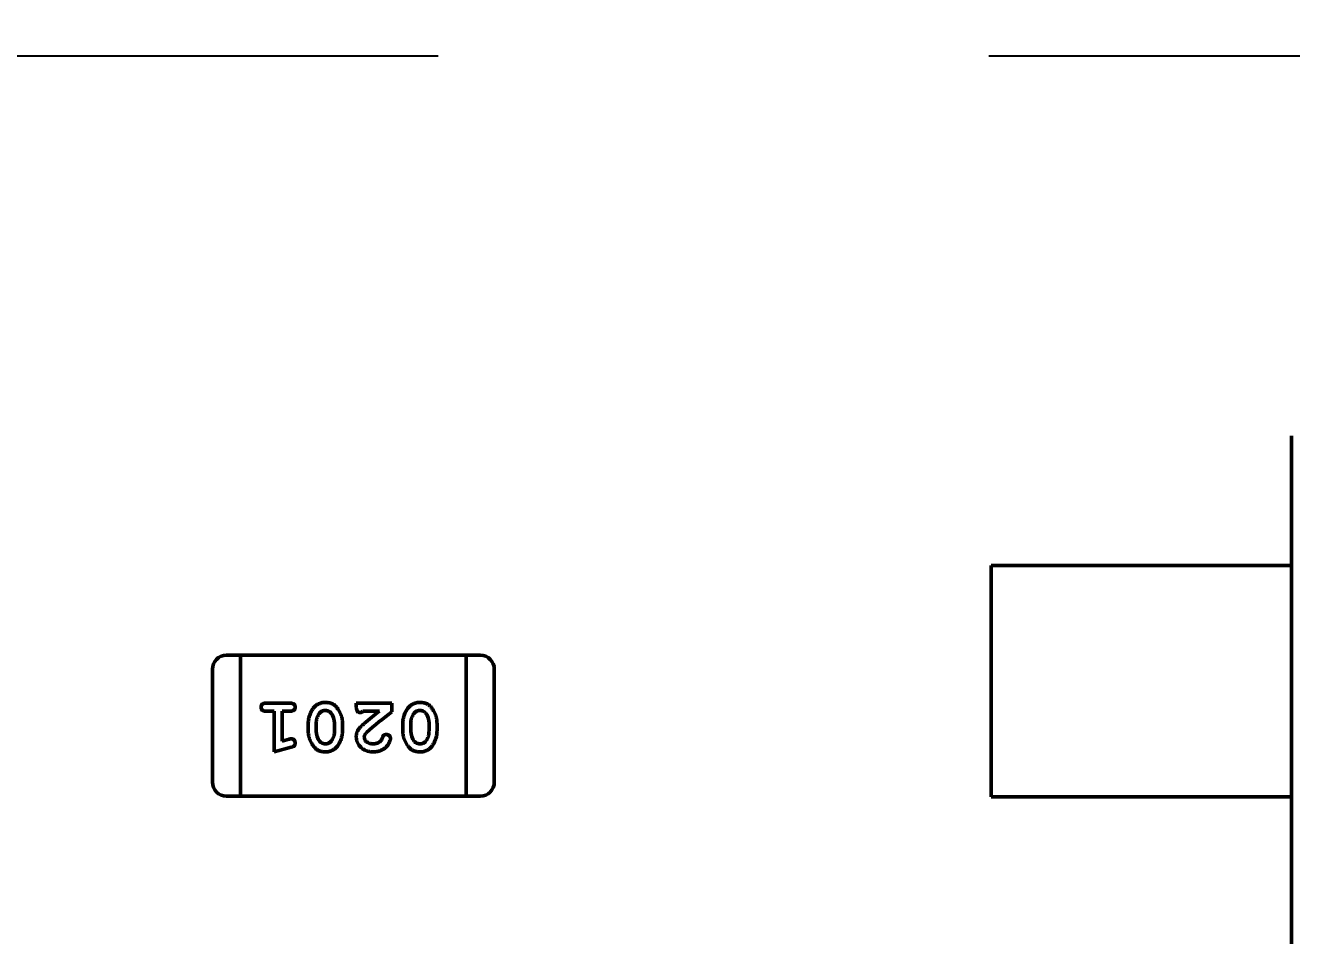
# Model space of a CAD drawing. Header units: millimetres. Extents: x 71 to 428, y 120 to 295.
# Drawn here: x 372.798 to 375.536, y 202.595 to 204.563 of the extents above; entities that cross this region are included whole.
import ezdxf

# ---------------------------------------------------------------- set-up
doc = ezdxf.new("R2010")
doc.units = ezdxf.units.MM
doc.header["$LTSCALE"] = 0.75
doc.linetypes.add('CENTER', pattern=[50.8, 31.75, -6.35, 6.35, -6.35])
doc.layers.add('Dim', color=3, linetype='Continuous', lineweight=25)
doc.layers.add('Visible', color=7, linetype='Continuous', lineweight=50)
doc.layers.add('尺寸标注', color=3, linetype='Continuous')
doc.styles.get("Standard").update_dxf_attribs({"font": 'arial.ttf'})
doc.dimstyles.new('Dim-ISO-25', dxfattribs={"dimtxt": 3.5, "dimasz": 3.5, "dimexe": 2.1, "dimexo": 2.1, "dimgap": 1.4, "dimtad": 1, "dimzin": 12, "dimdsep": 46, "dimtxsty": 'Standard', "dimcen": 0, "dimazin": 3, "dimtp": 0.1, "dimtm": 0.1, "dimtfac": 0.714286, "dimtmove": 0, "dimatfit": 3, "dimfxl": 1, "dimtzin": 12, "dimarcsym": 0})

# ---------------------------------------------------------------- blocks, each defined once
blk = doc.blocks.new('*D103')
at = {"color": 0, "linetype": 'ByBlock', "lineweight": -2}
for p, q in [((407.8024, 204.496), (427.3861, 204.496)), ((425.2861, 178.9318), (425.2861, 204.496)), ((375.0004, 178.9318), (427.3861, 178.9318))]:
    blk.add_line(p, q, dxfattribs=at)
at = {"color": 0, "linetype": 'ByBlock'}
for points in [[(425.2861, 204.496), (425.8694, 200.996), (424.7027, 200.996)], [(425.2861, 178.9318), (425.8694, 182.4318), (424.7027, 182.4318)]]:
    blk.add_solid(points, dxfattribs=at)
at = {"layer": 'Defpoints', "color": 0, "linetype": 'ByBlock'}
for p in [(405.7024, 204.496), (372.9004, 178.9318)]:
    blk.add_point(p, dxfattribs=at)
at = {"color": 0, "linetype": 'ByBlock', "lineweight": -2, "insert": (422.0991, 191.7139), "char_height": 3.5, "attachment_point": 5, "rotation": 90}
blk.add_mtext('\\A0;25.56', dxfattribs=at)
blk = doc.blocks.new('*D122')
at = {"color": 0, "linetype": 'ByBlock', "lineweight": -2}
for p, q in [((391.3964, 202.3983), (391.3964, 119.8711)), ((354.8964, 148.7044), (354.8964, 119.8711)), ((391.3964, 121.9711), (354.8964, 121.9711))]:
    blk.add_line(p, q, dxfattribs=at)
at = {"color": 0, "linetype": 'ByBlock'}
for points in [[(354.8964, 121.9711), (358.3964, 122.5544), (358.3964, 121.3878)], [(391.3964, 121.9711), (387.8964, 122.5544), (387.8964, 121.3878)]]:
    blk.add_solid(points, dxfattribs=at)
at = {"layer": 'Defpoints', "color": 0, "linetype": 'ByBlock'}
for p in [(391.3964, 204.4983), (354.8964, 150.8044)]:
    blk.add_point(p, dxfattribs=at)
at = {"color": 0, "linetype": 'ByBlock', "lineweight": -2, "insert": (373.1464, 125.1593), "char_height": 3.5, "attachment_point": 5}
blk.add_mtext('\\A0;36.5', dxfattribs=at)

msp = doc.modelspace()

# ---------------------------------------------------------------- linework, layer by layer
at = {"color": 6, "linetype": 'CENTER', "ltscale": 0.25}
msp.add_line((428.4595, 204.496), (294.1476, 204.496), dxfattribs=at)
at = {"layer": 'Visible'}
for p, q in [((375.5364, 203.6749), (375.5364, 203.6746)), ((375.5364, 203.6746), (375.5364, 203.3946)), ((374.8864, 203.3946), (375.2626, 203.3946)), ((374.8864, 202.8946), (374.8864, 203.3946)), ((375.2626, 203.3946), (375.2824, 203.3946)), ((375.2824, 203.3946), (375.3404, 203.3946)), ((375.5187, 203.3946), (375.3404, 203.3946)), ((375.5187, 203.3946), (375.5364, 203.3946)), ((375.5364, 202.8946), (375.5364, 203.3946)), ((373.2632, 203.201), (373.2327, 203.201)), ((373.2632, 203.1705), (373.2632, 203.201)), ((373.7509, 203.201), (373.2632, 203.201)), ((373.2632, 203.201), (373.2632, 203.1705)), ((373.7509, 203.201), (373.7509, 203.1705)), ((373.7509, 203.201), (373.7509, 203.1705)), ((373.7814, 203.201), (373.7509, 203.201)), ((373.2022, 203.1705), (373.2022, 202.9267)), ((373.2632, 203.1705), (373.2632, 202.9267)), ((373.2632, 202.9267), (373.2632, 203.1705)), ((373.7509, 202.9267), (373.7509, 203.1705)), ((373.7509, 202.9267), (373.7509, 203.1705)), ((373.8118, 202.9267), (373.8118, 203.1705)), ((373.3183, 203.0974), (373.3702, 203.0974)), ((373.5133, 203.0974), (373.5904, 203.0974)), ((373.5133, 203.0895), (373.5133, 203.0974)), ((373.5904, 203.0974), (373.5904, 203.0785)), ((373.3356, 203.0801), (373.3183, 203.0801)), ((373.3356, 202.992), (373.3356, 203.0801)), ((373.3529, 203.0801), (373.3529, 203.0151)), ((373.3702, 203.0801), (373.3529, 203.0801)), ((373.5637, 203.0801), (373.5275, 203.0801)), ((373.4095, 203.0366), (373.4095, 203.0543)), ((373.4268, 203.0369), (373.4268, 203.0541)), ((373.4661, 203.0541), (373.4661, 203.0369)), ((373.4835, 203.0543), (373.4835, 203.0366)), ((373.614, 203.0366), (373.614, 203.0543)), ((373.6313, 203.0369), (373.6313, 203.0541)), ((373.6707, 203.0541), (373.6707, 203.0369)), ((373.688, 203.0543), (373.688, 203.0366)), ((373.3529, 203.0151), (373.3679, 203.0193)), ((373.3722, 203.0019), (373.3356, 202.992)), ((373.2632, 202.8962), (373.2632, 202.9267)), ((373.2632, 202.9267), (373.2632, 202.8962)), ((373.7509, 202.9267), (373.7509, 202.8962)), ((373.7509, 202.9267), (373.7509, 202.8962)), ((373.2327, 202.8962), (373.2632, 202.8962)), ((373.2632, 202.8962), (373.7509, 202.8962)), ((373.7509, 202.8962), (373.7814, 202.8962)), ((374.8864, 202.8946), (375.2626, 202.8946)), ((375.2626, 202.8946), (375.2824, 202.8946)), ((375.2824, 202.8946), (375.3404, 202.8946)), ((375.5187, 202.8946), (375.3404, 202.8946)), ((375.5187, 202.8946), (375.5364, 202.8946)), ((375.5364, 202.8946), (375.5364, 201.4946))]:
    msp.add_line(p, q, dxfattribs=at)
at = {"layer": 'Visible', "extrusion": (0, 0, -1)}
msp.add_circle((-354.8964, 204.496), 47.93, dxfattribs=at)
for centre, start, end in [((-373.2327, 203.1705), 360, 90), ((-373.7814, 203.1705), 90, 180)]:
    msp.add_arc(centre, 0.0305, start, end, dxfattribs=at)
at = {"layer": 'Visible'}
for centre, radius, start, end in [((373.4317, 203.0547), 0.0345, 358.9143, 38.8744), ((374.1247, 202.3482), 0.9222, 127.4735, 130.1522), ((373.987, 202.5344), 0.6732, 126.0869, 132.1374), ((373.6362, 203.0547), 0.0345, 358.9143, 38.8744), ((373.4616, 203.0362), 0.0348, 178.967, 218.4954), ((373.6661, 203.0362), 0.0348, 178.967, 218.4954), ((373.375, 202.9967), 0.0236, 94.1731, 107.5488), ((373.2327, 202.9267), 0.0305, 180, 270), ((373.7814, 202.9267), 0.0305, 270, 0)]:
    msp.add_arc(centre, radius, start, end, dxfattribs=at)
for points, knots in [([(373.3073, 203.0887), (373.3073, 203.0893), (373.3074, 203.0905), (373.3079, 203.0922), (373.3087, 203.0937), (373.3099, 203.095), (373.3114, 203.0961), (373.3134, 203.0968), (373.3157, 203.0973), (373.3174, 203.0974), (373.3183, 203.0974)], [0, 0, 0, 0, 0.00000180137, 0.00000349589, 0.00000515538, 0.00000687211, 0.0000086808, 0.0000106835, 0.00001300762, 0.0000156532, 0.0000156532, 0.0000156532, 0.0000156532]), ([(373.3702, 203.0974), (373.3711, 203.0974), (373.3728, 203.0973), (373.3751, 203.0968), (373.377, 203.0961), (373.3786, 203.0951), (373.3798, 203.0937), (373.3806, 203.0922), (373.3811, 203.0905), (373.3812, 203.0893), (373.3812, 203.0887)], [0, 0, 0, 0, 0.00000267139, 0.0000050182, 0.00000704044, 0.00000888684, 0.00001060418, 0.00001227988, 0.00001399093, 0.00001580988, 0.00001580988, 0.00001580988, 0.00001580988]), ([(373.4095, 203.0543), (373.4095, 203.0556), (373.4096, 203.0582), (373.41, 203.0621), (373.4108, 203.066), (373.4119, 203.0698), (373.4132, 203.0735), (373.4149, 203.0773), (373.4168, 203.0809), (373.419, 203.0845), (373.4215, 203.0879), (373.4243, 203.0909), (373.4273, 203.0934), (373.4306, 203.0954), (373.4342, 203.097), (373.4381, 203.0981), (373.4421, 203.0988), (373.445, 203.0989), (373.4464, 203.0989)], [0, 0, 0, 0, 0.00000392684, 0.00000785143, 0.00001177672, 0.00001571618, 0.00001972871, 0.00002380569, 0.00002796783, 0.00003225561, 0.00003649073, 0.00004054073, 0.00004446857, 0.0000483457, 0.00005223474, 0.00005622497, 0.00006035531, 0.00006470459, 0.00006470459, 0.00006470459, 0.00006470459]), ([(373.4464, 203.0989), (373.4481, 203.0989), (373.4512, 203.0988), (373.4558, 203.098), (373.46, 203.0967), (373.4632, 203.0951), (373.4655, 203.0935), (373.4673, 203.092), (373.469, 203.0904), (373.4707, 203.0885), (373.4723, 203.0864), (373.474, 203.0841), (373.4756, 203.0815), (373.4772, 203.0788), (373.4786, 203.0759), (373.4799, 203.073), (373.481, 203.07), (373.4819, 203.0669), (373.4826, 203.0638), (373.4831, 203.0607), (373.4834, 203.0575), (373.4834, 203.0554), (373.4835, 203.0543)], [0, 0, 0, 0, 0.00000497342, 0.0000096394, 0.00001402095, 0.00001825168, 0.00002037965, 0.00002265599, 0.00002504403, 0.00002759278, 0.00003028011, 0.00003314629, 0.00003618373, 0.00003942054, 0.00004270743, 0.0000459775, 0.00004918291, 0.00005238891, 0.00005556952, 0.00005878627, 0.00006197839, 0.00006523258, 0.00006523258, 0.00006523258, 0.00006523258]), ([(373.614, 203.0543), (373.6141, 203.0556), (373.6141, 203.0582), (373.6146, 203.0621), (373.6153, 203.066), (373.6164, 203.0698), (373.6177, 203.0735), (373.6194, 203.0773), (373.6213, 203.0809), (373.6235, 203.0845), (373.626, 203.0879), (373.6288, 203.0909), (373.6318, 203.0934), (373.6352, 203.0954), (373.6387, 203.097), (373.6426, 203.0981), (373.6467, 203.0988), (373.6495, 203.0989), (373.6509, 203.0989)], [0, 0, 0, 0, 0.00000392684, 0.00000785143, 0.00001177672, 0.00001571618, 0.00001972871, 0.00002380569, 0.00002796783, 0.00003225561, 0.00003649073, 0.00004054073, 0.00004446857, 0.0000483457, 0.00005223474, 0.00005622497, 0.00006035531, 0.00006470459, 0.00006470459, 0.00006470459, 0.00006470459]), ([(373.6509, 203.0989), (373.6526, 203.0989), (373.6557, 203.0988), (373.6603, 203.098), (373.6645, 203.0967), (373.6677, 203.0951), (373.6701, 203.0935), (373.6718, 203.092), (373.6735, 203.0904), (373.6752, 203.0885), (373.6768, 203.0864), (373.6785, 203.0841), (373.6801, 203.0815), (373.6817, 203.0788), (373.6832, 203.0759), (373.6844, 203.073), (373.6855, 203.07), (373.6864, 203.0669), (373.6871, 203.0638), (373.6876, 203.0607), (373.6879, 203.0575), (373.6879, 203.0554), (373.688, 203.0543)], [0, 0, 0, 0, 0.00000497342, 0.0000096394, 0.00001402095, 0.00001825168, 0.00002037965, 0.00002265599, 0.00002504403, 0.00002759278, 0.00003028011, 0.00003314629, 0.00003618373, 0.00003942054, 0.00004270743, 0.0000459775, 0.00004918291, 0.00005238891, 0.00005556952, 0.00005878627, 0.00006197839, 0.00006523258, 0.00006523258, 0.00006523258, 0.00006523258]), ([(373.3183, 203.0801), (373.3174, 203.0801), (373.3157, 203.0801), (373.3134, 203.0806), (373.3114, 203.0813), (373.3099, 203.0824), (373.3087, 203.0837), (373.3079, 203.0852), (373.3074, 203.0869), (373.3073, 203.0881), (373.3073, 203.0887)], [0, 0, 0, 0, 0.00000266875, 0.00000501324, 0.00000704249, 0.00000886703, 0.0000105988, 0.00001225146, 0.00001396082, 0.00001577798, 0.00001577798, 0.00001577798, 0.00001577798]), ([(373.3812, 203.0887), (373.3812, 203.0881), (373.3811, 203.0869), (373.3806, 203.0852), (373.3798, 203.0838), (373.3786, 203.0824), (373.377, 203.0814), (373.3751, 203.0806), (373.3728, 203.0801), (373.3711, 203.0801), (373.3702, 203.0801)], [0, 0, 0, 0, 0.00000181765, 0.00000352748, 0.00000518059, 0.00000689671, 0.00000874178, 0.00001077158, 0.00001311671, 0.00001578619, 0.00001578619, 0.00001578619, 0.00001578619]), ([(373.4268, 203.0541), (373.4268, 203.0551), (373.4269, 203.0572), (373.4272, 203.0603), (373.4278, 203.0632), (373.4286, 203.066), (373.4296, 203.0687), (373.4309, 203.0712), (373.4323, 203.0736), (373.4335, 203.0751), (373.4341, 203.0758)], [0, 0, 0, 0, 0.00000318535, 0.00000626171, 0.00000925226, 0.0000121569, 0.00001503035, 0.00001784417, 0.00002067944, 0.00002351696, 0.00002351696, 0.00002351696, 0.00002351696]), ([(373.4341, 203.0758), (373.4345, 203.0763), (373.4353, 203.0772), (373.4366, 203.0784), (373.438, 203.0794), (373.4395, 203.0802), (373.4411, 203.0809), (373.4428, 203.0813), (373.4445, 203.0816), (373.4457, 203.0816), (373.4464, 203.0816)], [0, 0, 0, 0, 0.0000018202, 0.00000358945, 0.00000532878, 0.00000700563, 0.00000871996, 0.00001041883, 0.00001217822, 0.00001401743, 0.00001401743, 0.00001401743, 0.00001401743]), ([(373.4464, 203.0816), (373.4483, 203.0816), (373.4505, 203.0816), (373.4543, 203.0799), (373.4553, 203.0793), (373.4571, 203.0779), (373.4578, 203.0771), (373.4585, 203.0764)], [-0.001302871, -0.001302871, -0.001302871, -0.001302871, -0.000568367, -0.000568367, -0.000303346, -0.000303346, 0, 0, 0, 0]), ([(373.522, 203.0769), (373.5214, 203.077), (373.5201, 203.077), (373.5184, 203.0776), (373.5169, 203.0785), (373.5156, 203.0798), (373.5145, 203.0815), (373.5138, 203.0838), (373.5134, 203.0865), (373.5134, 203.0884), (373.5133, 203.0895)], [0, 0, 0, 0, 0.00000187764, 0.00000361327, 0.00000531251, 0.0000070813, 0.00000902226, 0.00001129545, 0.00001397833, 0.00001713871, 0.00001713871, 0.00001713871, 0.00001713871]), ([(373.5275, 203.0801), (373.527, 203.0796), (373.5262, 203.0787), (373.5248, 203.0777), (373.5234, 203.077), (373.5224, 203.077), (373.522, 203.0769)], [0, 0, 0, 0, 0.000001979447, 0.000003689122, 0.000005162448, 0.000006502727, 0.000006502727, 0.000006502727, 0.000006502727]), ([(373.6313, 203.0541), (373.6314, 203.0551), (373.6314, 203.0572), (373.6317, 203.0603), (373.6323, 203.0632), (373.6331, 203.066), (373.6341, 203.0687), (373.6354, 203.0712), (373.6368, 203.0736), (373.638, 203.0751), (373.6386, 203.0758)], [0, 0, 0, 0, 0.00000318535, 0.00000626171, 0.00000925226, 0.0000121569, 0.00001503035, 0.00001784417, 0.00002067944, 0.00002351696, 0.00002351696, 0.00002351696, 0.00002351696]), ([(373.6386, 203.0758), (373.639, 203.0763), (373.6398, 203.0772), (373.6411, 203.0784), (373.6425, 203.0794), (373.644, 203.0802), (373.6456, 203.0809), (373.6473, 203.0813), (373.6491, 203.0816), (373.6503, 203.0816), (373.6509, 203.0816)], [0, 0, 0, 0, 0.0000018202, 0.00000358945, 0.00000532878, 0.00000700563, 0.00000871996, 0.00001041883, 0.00001217822, 0.00001401743, 0.00001401743, 0.00001401743, 0.00001401743]), ([(373.6509, 203.0816), (373.6526, 203.0816), (373.655, 203.0816), (373.6588, 203.0799), (373.6598, 203.0793), (373.6617, 203.0779), (373.6623, 203.0771), (373.663, 203.0764)], [-0.00130772, -0.00130772, -0.00130772, -0.00130772, -0.000568367, -0.000568367, -0.000303346, -0.000303346, 0, 0, 0, 0]), ([(373.4467, 202.992), (373.445, 202.992), (373.4419, 202.9921), (373.4373, 202.9929), (373.4331, 202.9942), (373.43, 202.9958), (373.4276, 202.9974), (373.4259, 202.9988), (373.4242, 203.0005), (373.4225, 203.0023), (373.4208, 203.0044), (373.4191, 203.0067), (373.4175, 203.0093), (373.4159, 203.012), (373.4144, 203.0149), (373.4131, 203.0179), (373.412, 203.0209), (373.4111, 203.0239), (373.4104, 203.027), (373.4099, 203.0302), (373.4096, 203.0334), (373.4095, 203.0355), (373.4095, 203.0366)], [0, 0, 0, 0, 0.0000049509, 0.00000956577, 0.00001394934, 0.00001814864, 0.00002029821, 0.00002254065, 0.00002494766, 0.00002747925, 0.00003018326, 0.00003308541, 0.00003612424, 0.00003937499, 0.00004267473, 0.00004595618, 0.00004918637, 0.00005240085, 0.00005560716, 0.00005880481, 0.00006204786, 0.00006530354, 0.00006530354, 0.00006530354, 0.00006530354]), ([(373.4835, 203.0366), (373.4834, 203.0353), (373.4834, 203.0327), (373.4829, 203.0288), (373.4822, 203.025), (373.4811, 203.0212), (373.4798, 203.0174), (373.4781, 203.0137), (373.4762, 203.01), (373.474, 203.0064), (373.4715, 203.003), (373.4687, 203.0001), (373.4657, 202.9976), (373.4624, 202.9955), (373.4588, 202.9939), (373.455, 202.9928), (373.4509, 202.9921), (373.4481, 202.992), (373.4467, 202.992)], [0, 0, 0, 0, 0.00000392332, 0.00000781989, 0.00001171272, 0.00001567896, 0.00001965637, 0.0000237297, 0.00002787662, 0.00003216055, 0.00003639187, 0.00004045616, 0.00004438048, 0.00004824611, 0.00005213167, 0.00005611832, 0.00006024496, 0.00006456571, 0.00006456571, 0.00006456571, 0.00006456571]), ([(373.4661, 203.0369), (373.4661, 203.0358), (373.4661, 203.0337), (373.4658, 203.0307), (373.4652, 203.0277), (373.4644, 203.0249), (373.4634, 203.0222), (373.4621, 203.0197), (373.4606, 203.0173), (373.4595, 203.0158), (373.4589, 203.0151)], [0, 0, 0, 0, 0.00000318492, 0.00000626087, 0.00000925103, 0.00001217896, 0.00001502895, 0.00001784239, 0.00002067728, 0.00002351442, 0.00002351442, 0.00002351442, 0.00002351442]), ([(373.5133, 203.0247), (373.5134, 203.0259), (373.5134, 203.0281), (373.514, 203.0314), (373.5149, 203.0346), (373.516, 203.0371), (373.5171, 203.0392), (373.5182, 203.0408), (373.5196, 203.0426), (373.5212, 203.0445), (373.5231, 203.0464), (373.5252, 203.0486), (373.5275, 203.0508), (373.5292, 203.0523), (373.5301, 203.053)], [0, 0, 0, 0, 0.00000342014, 0.00000675686, 0.0000100548, 0.00001336016, 0.00001511038, 0.00001710808, 0.00001935068, 0.00002182599, 0.00002457522, 0.00002758559, 0.00003084269, 0.00003438436, 0.00003438436, 0.00003438436, 0.00003438436]), ([(373.6512, 202.992), (373.6495, 202.992), (373.6464, 202.9921), (373.6418, 202.9929), (373.6377, 202.9942), (373.6345, 202.9958), (373.6321, 202.9974), (373.6304, 202.9988), (373.6287, 203.0005), (373.627, 203.0023), (373.6253, 203.0044), (373.6236, 203.0067), (373.622, 203.0093), (373.6204, 203.012), (373.6189, 203.0149), (373.6176, 203.0179), (373.6165, 203.0209), (373.6156, 203.0239), (373.6149, 203.027), (373.6144, 203.0302), (373.6141, 203.0334), (373.614, 203.0355), (373.614, 203.0366)], [0, 0, 0, 0, 0.0000049509, 0.00000956577, 0.00001394934, 0.00001814864, 0.00002029821, 0.00002254065, 0.00002494766, 0.00002747925, 0.00003018326, 0.00003308541, 0.00003612424, 0.00003937499, 0.00004267473, 0.00004595618, 0.00004918637, 0.00005240085, 0.00005560716, 0.00005880481, 0.00006204786, 0.00006530354, 0.00006530354, 0.00006530354, 0.00006530354]), ([(373.688, 203.0366), (373.6879, 203.0353), (373.6879, 203.0327), (373.6874, 203.0288), (373.6867, 203.025), (373.6856, 203.0212), (373.6843, 203.0174), (373.6826, 203.0137), (373.6807, 203.01), (373.6785, 203.0064), (373.676, 203.003), (373.6733, 203.0001), (373.6702, 202.9976), (373.6669, 202.9955), (373.6633, 202.9939), (373.6595, 202.9928), (373.6554, 202.9921), (373.6526, 202.992), (373.6512, 202.992)], [0, 0, 0, 0, 0.00000392332, 0.00000781989, 0.00001171272, 0.00001567896, 0.00001965637, 0.0000237297, 0.00002787662, 0.00003216055, 0.00003639187, 0.00004045616, 0.00004438048, 0.00004824611, 0.00005213167, 0.00005611832, 0.00006024496, 0.00006456571, 0.00006456571, 0.00006456571, 0.00006456571]), ([(373.6707, 203.0369), (373.6706, 203.0358), (373.6706, 203.0337), (373.6703, 203.0307), (373.6697, 203.0277), (373.6689, 203.0249), (373.6679, 203.0222), (373.6666, 203.0197), (373.6651, 203.0173), (373.664, 203.0158), (373.6634, 203.0151)], [0, 0, 0, 0, 0.00000318492, 0.00000626087, 0.00000925103, 0.00001217896, 0.00001502895, 0.00001784239, 0.00002067728, 0.00002351442, 0.00002351442, 0.00002351442, 0.00002351442]), ([(373.3812, 203.011), (373.3812, 203.0105), (373.3812, 203.0094), (373.3808, 203.0079), (373.3803, 203.0065), (373.3795, 203.0054), (373.3783, 203.0043), (373.3766, 203.0034), (373.3746, 203.0026), (373.373, 203.0021), (373.3722, 203.0019)], [0, 0, 0, 0, 0.0000016554, 0.00000317637, 0.00000457095, 0.00000589892, 0.0000073621, 0.00000919188, 0.00001140337, 0.00001403183, 0.00001403183, 0.00001403183, 0.00001403183]), ([(373.3733, 203.0203), (373.3738, 203.0203), (373.3749, 203.0202), (373.3763, 203.0197), (373.3777, 203.0188), (373.3789, 203.0176), (373.3799, 203.0162), (373.3807, 203.0146), (373.3811, 203.0129), (373.3812, 203.0116), (373.3812, 203.011)], [0, 0, 0, 0, 0.00000155142, 0.00000307615, 0.00000463796, 0.00000633435, 0.00000808701, 0.00000980672, 0.0000115757, 0.0000134416, 0.0000134416, 0.0000134416, 0.0000134416]), ([(373.4465, 203.0093), (373.4448, 203.0093), (373.4424, 203.0094), (373.4386, 203.011), (373.4377, 203.0116), (373.4357, 203.0131), (373.4351, 203.0138), (373.4344, 203.0146)], [-0.001290056, -0.001290056, -0.001290056, -0.001290056, -0.000574455, -0.000574455, -0.000312129, -0.000312129, 0, 0, 0, 0]), ([(373.4589, 203.0151), (373.4585, 203.0146), (373.4577, 203.0137), (373.4563, 203.0125), (373.4549, 203.0115), (373.4534, 203.0107), (373.4518, 203.0101), (373.4501, 203.0096), (373.4484, 203.0093), (373.4471, 203.0093), (373.4465, 203.0093)], [0, 0, 0, 0, 0.00000183944, 0.00000361127, 0.00000533318, 0.000007034, 0.00000875084, 0.00001047589, 0.00001226209, 0.00001410398, 0.00001410398, 0.00001410398, 0.00001410398]), ([(373.55, 202.992), (373.5487, 202.992), (373.5461, 202.9921), (373.5424, 202.9925), (373.5388, 202.9933), (373.5354, 202.9943), (373.5322, 202.9957), (373.5291, 202.9973), (373.5263, 202.9993), (373.5236, 203.0015), (373.5212, 203.004), (373.5191, 203.0065), (373.5173, 203.0093), (373.5159, 203.0121), (373.5147, 203.0151), (373.5139, 203.0182), (373.5135, 203.0214), (373.5134, 203.0236), (373.5133, 203.0247)], [0, 0, 0, 0, 0.00000396152, 0.00000777318, 0.00001144186, 0.00001501091, 0.00001850341, 0.0000219689, 0.00002545535, 0.0000289496, 0.00003241385, 0.00003575633, 0.00003900914, 0.00004220711, 0.00004540995, 0.00004860867, 0.00005188381, 0.00005525319, 0.00005525319, 0.00005525319, 0.00005525319]), ([(373.5354, 203.0335), (373.5347, 203.0327), (373.5333, 203.0311), (373.5318, 203.0287), (373.5308, 203.0262), (373.5307, 203.0246), (373.5306, 203.0238)], [0, 0, 0, 0, 0.00000327363, 0.00000614506, 0.00000868134, 0.00001102863, 0.00001102863, 0.00001102863, 0.00001102863]), ([(373.5306, 203.0238), (373.5307, 203.0229), (373.5309, 203.021), (373.5319, 203.0183), (373.5336, 203.0158), (373.536, 203.0136), (373.5388, 203.0116), (373.5422, 203.0103), (373.546, 203.0094), (373.5487, 203.0093), (373.5501, 203.0093)], [0, 0, 0, 0, 0.00000276995, 0.00000554886, 0.00000847062, 0.00001170472, 0.00001512547, 0.00001868094, 0.00002249375, 0.00002666224, 0.00002666224, 0.00002666224, 0.00002666224]), ([(373.5873, 203.0213), (373.5872, 203.0204), (373.5871, 203.0185), (373.5861, 203.0154), (373.5847, 203.0121), (373.5827, 203.0085), (373.5802, 203.005), (373.577, 203.0017), (373.5734, 202.9988), (373.5692, 202.9964), (373.5648, 202.9944), (373.56, 202.993), (373.5551, 202.9921), (373.5517, 202.992), (373.55, 202.992)], [0, 0, 0, 0, 0.00000270097, 0.00000585083, 0.00000944726, 0.00001361474, 0.00001806426, 0.00002254117, 0.00002715344, 0.00003199017, 0.00003694194, 0.00004188211, 0.00004685466, 0.00005196179, 0.00005196179, 0.00005196179, 0.00005196179]), ([(373.5501, 203.0093), (373.5524, 203.0093), (373.5549, 203.0094), (373.5618, 203.0119), (373.5639, 203.0137), (373.565, 203.0147)], [0, 0, 0, 0, 0.000683895, 0.000683895, 0.001354625, 0.001354625, 0.001354625, 0.001354625]), ([(373.565, 203.0147), (373.5655, 203.0152), (373.5666, 203.0163), (373.5678, 203.0183), (373.5691, 203.0206), (373.5697, 203.0223), (373.57, 203.0232)], [0, 0, 0, 0, 0.000002175077, 0.000004534679, 0.00000710803, 0.00000994851, 0.00000994851, 0.00000994851, 0.00000994851]), ([(373.57, 203.0232), (373.5702, 203.0237), (373.5706, 203.0248), (373.5714, 203.0262), (373.5722, 203.0274), (373.5733, 203.0283), (373.5744, 203.0289), (373.5756, 203.0294), (373.577, 203.0297), (373.578, 203.0297), (373.5785, 203.0297)], [0, 0, 0, 0, 0.00000176971, 0.00000333785, 0.00000478827, 0.00000612499, 0.00000741067, 0.00000872109, 0.00001009523, 0.00001156844, 0.00001156844, 0.00001156844, 0.00001156844]), ([(373.5785, 203.0297), (373.579, 203.0297), (373.5802, 203.0297), (373.5818, 203.0291), (373.5833, 203.0283), (373.5847, 203.0272), (373.5858, 203.0259), (373.5867, 203.0245), (373.5872, 203.0229), (373.5872, 203.0218), (373.5873, 203.0213)], [0, 0, 0, 0, 0.00000173224, 0.00000338557, 0.00000506021, 0.00000680672, 0.00000853127, 0.00001015356, 0.00001173733, 0.00001335086, 0.00001335086, 0.00001335086, 0.00001335086]), ([(373.651, 203.0093), (373.6493, 203.0093), (373.647, 203.0094), (373.6431, 203.011), (373.6422, 203.0116), (373.6402, 203.0131), (373.6396, 203.0138), (373.6389, 203.0146)], [-0.001290056, -0.001290056, -0.001290056, -0.001290056, -0.000574455, -0.000574455, -0.000312129, -0.000312129, 0, 0, 0, 0]), ([(373.6634, 203.0151), (373.663, 203.0146), (373.6622, 203.0137), (373.6609, 203.0125), (373.6595, 203.0115), (373.6579, 203.0107), (373.6563, 203.0101), (373.6546, 203.0096), (373.6529, 203.0093), (373.6517, 203.0093), (373.651, 203.0093)], [0, 0, 0, 0, 0.00000183944, 0.00000361127, 0.00000533318, 0.000007034, 0.00000875084, 0.00001047589, 0.00001226209, 0.00001410398, 0.00001410398, 0.00001410398, 0.00001410398])]:
    msp.add_open_spline(points, degree=3, knots=knots, dxfattribs=at)

# ---------------------------------------------------------------- dimensions: what is measured, and where the dimension line sits
at = {"layer": 'Dim'}
dim = msp.add_linear_dim(base=(354.8964, 121.9711), p1=(391.3964, 204.4983), p2=(354.8964, 150.8044), dimstyle='Dim-ISO-25', dxfattribs=at)
dim.commit()
dim.dimension.update_dxf_attribs({"geometry": '*D122', "text_midpoint": (373.1464, 125.1593)})
at = {"layer": '尺寸标注'}
dim = msp.add_linear_dim(base=(425.2861, 204.496), p1=(372.9004, 178.9318), p2=(405.7024, 204.496), angle=90, dimstyle='Dim-ISO-25', dxfattribs=at)
dim.commit()
dim.dimension.update_dxf_attribs({"geometry": '*D103', "text_midpoint": (422.0991, 191.7139)})

doc.saveas('drawing.dxf')
